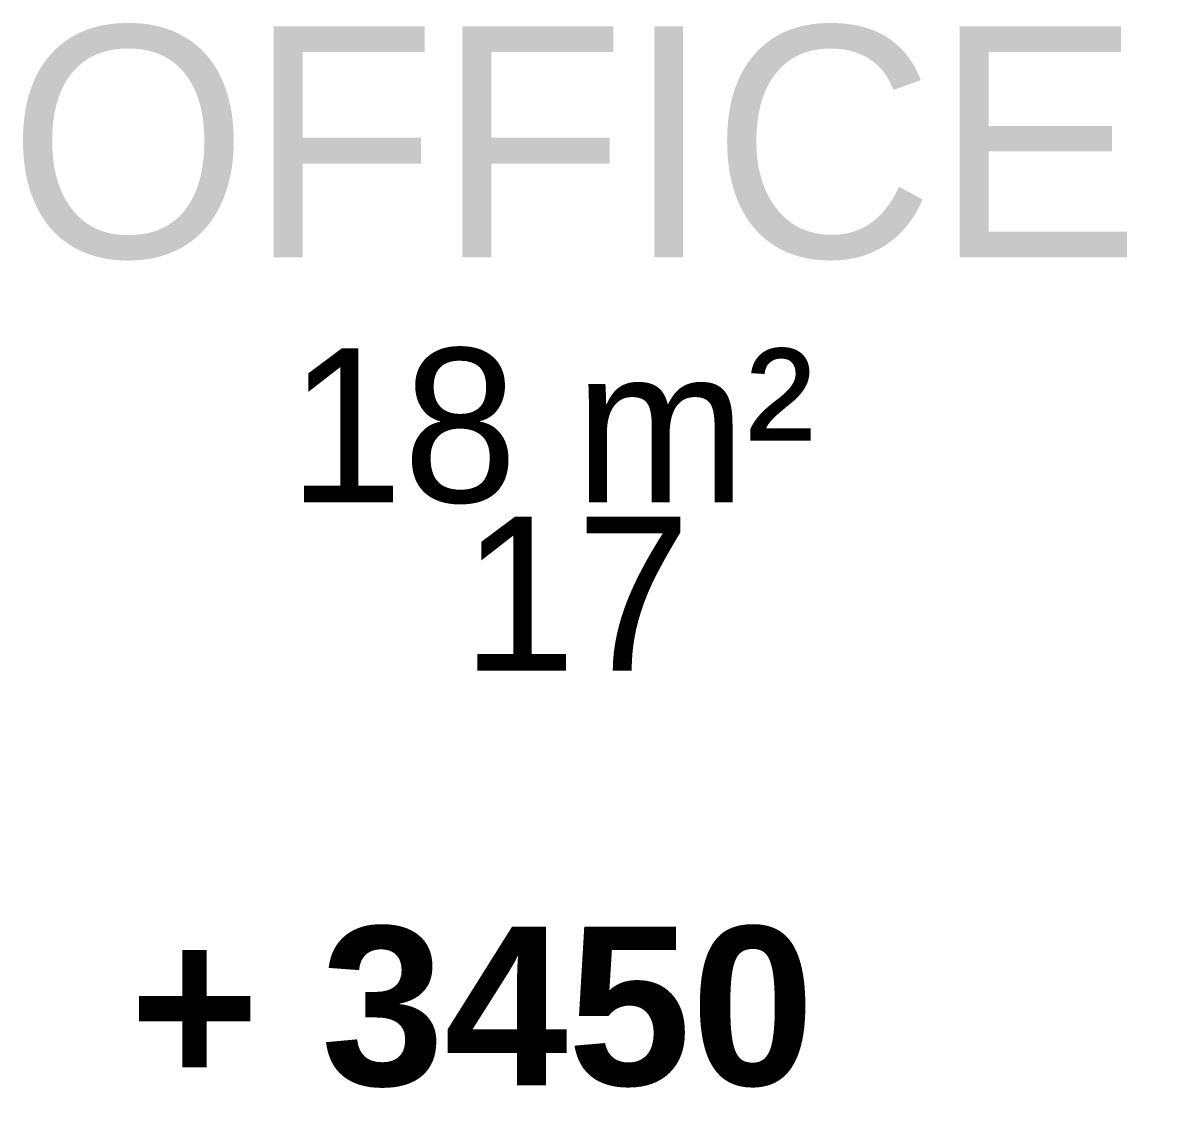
# Model space of a CAD drawing. Header units: inches. Extents: x 22 to 382261, y 22 to 371281.
# Drawn here: x 16234 to 17055, y 174641 to 175429 of the extents above; entities that cross this region are included whole.
import ezdxf

# ---------------------------------------------------------------- set-up
doc = ezdxf.new("R2010")
doc.units = ezdxf.units.IN
doc.header["$MEASUREMENT"] = 0
doc.layers.add('A-AREA-IDEN', color=2, linetype='Continuous', lineweight=9)
doc.layers.add('G-ANNO-DIMS', color=111, linetype='Continuous', lineweight=9)
doc.styles.add('Arial_B_1', font='arialbd.ttf', dxfattribs={"height": 180.555556})
doc.styles.add('Century Gothic_1', font='GOTHIC.TTF', dxfattribs={"height": 1})
doc.styles.add('Gill Sans MT', font='GIL_____.TTF', dxfattribs={"height": 262.5})

msp = doc.modelspace()

# ---------------------------------------------------------------- texts
at = {"layer": 'A-AREA-IDEN', "attachment_point": 1}
for s, insert, char_height, width, style in [('OFFICE', (16223.83, 175426.67), 165, 996.4976, 'Gill Sans MT'), ('18 m²', (16424.03, 175196.56), 110, 511.4766, 'Century Gothic_1'), ('17', (16547.78, 175076.23), 110, 211.6455, 'Century Gothic_1')]:
    msp.add_mtext(s, dxfattribs=dict(at, insert=insert, char_height=char_height, width=width, style=style))
at = {"layer": 'G-ANNO-DIMS', "insert": (16310.62, 174783.32), "char_height": 113.492, "width": 716.4611, "attachment_point": 1, "line_spacing_factor": 0.941778, "style": 'Arial_B_1', "bg_fill": 3, "box_fill_scale": 1.25, "bg_fill_color": 256, "bg_fill_true_color": 13158600, "bg_fill_transparency": 0}
msp.add_mtext('+ 3450', dxfattribs=at)

doc.saveas('drawing.dxf')
